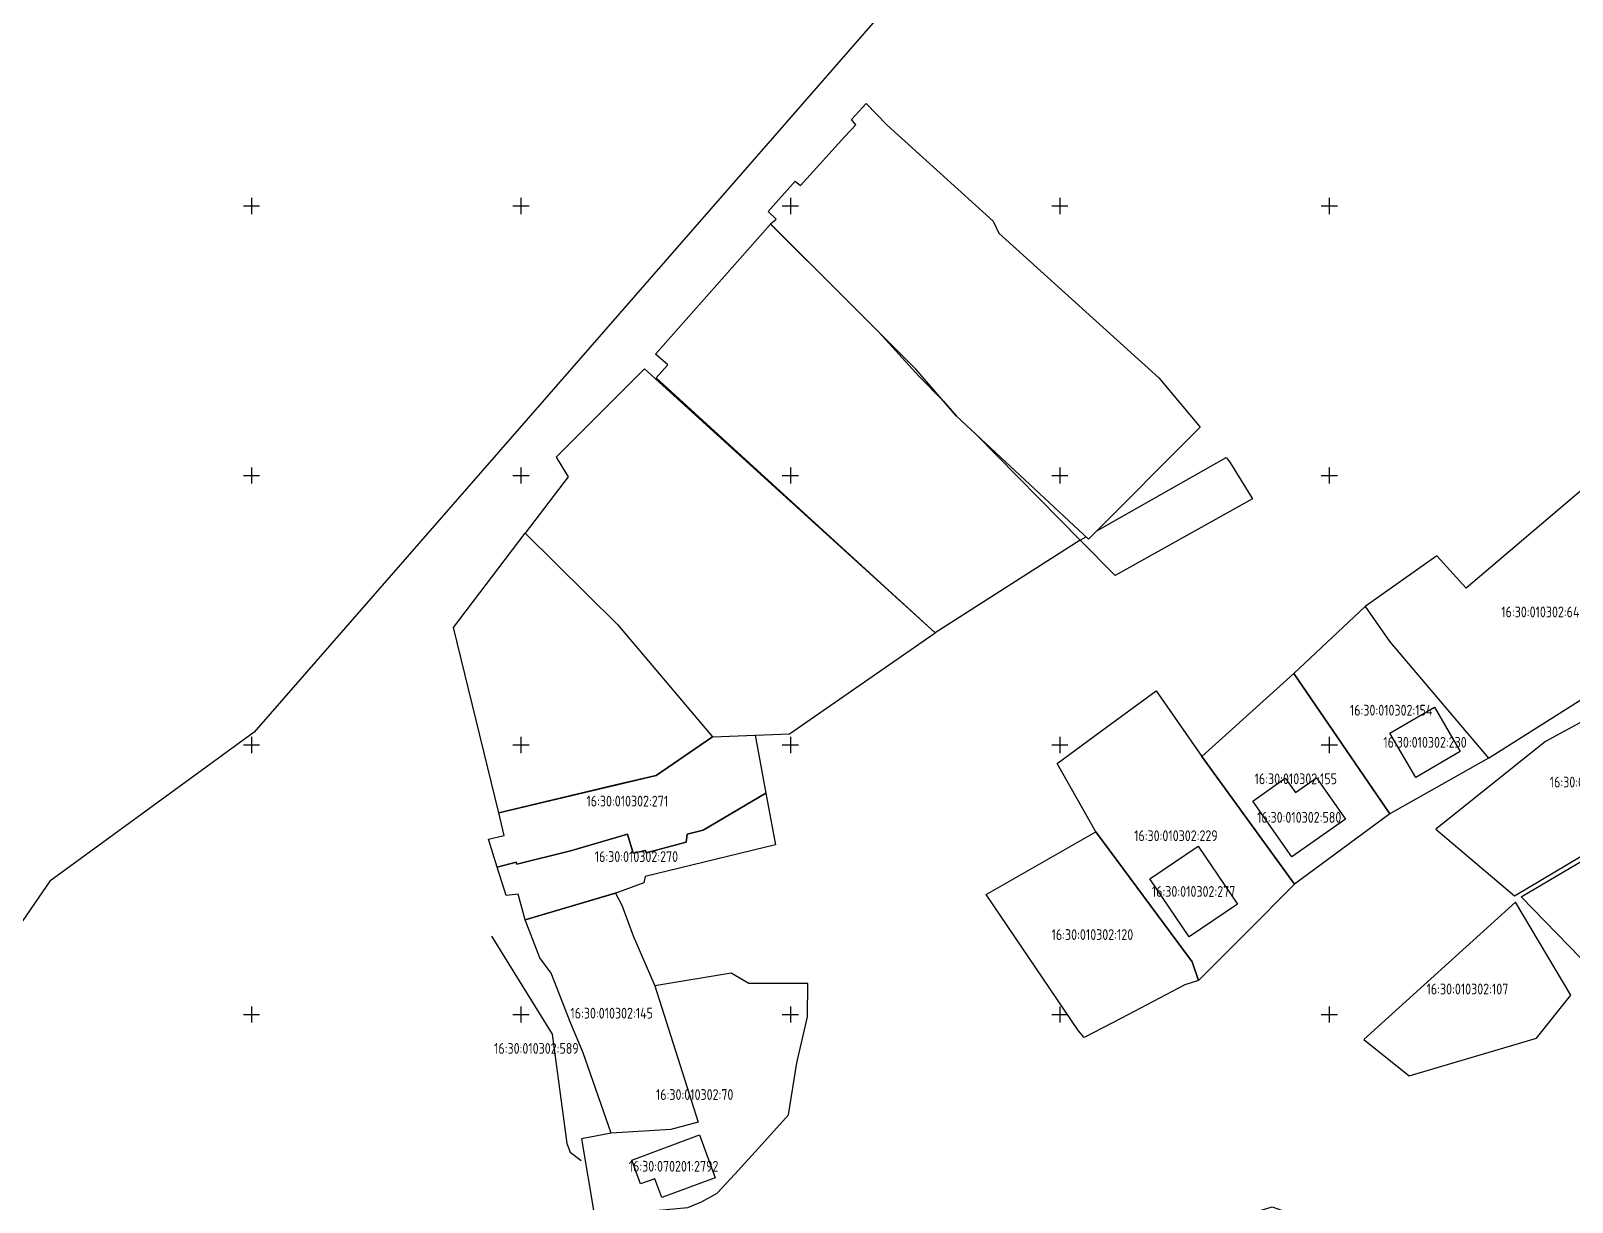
# Model space of a CAD drawing. Header units: metres. Extents: x 2284092 to 2335310, y 454860 to 483236.
# Drawn here: x 2284359 to 2284645.1, y 455365.2 to 455582.5 of the extents above; entities that cross this region are included whole.
import ezdxf
from ezdxf.enums import TextEntityAlignment as Align

# ---------------------------------------------------------------- set-up
doc = ezdxf.new("R2010")
doc.units = ezdxf.units.M
doc.linetypes.add('ЛИНИЯ_1.5-1.5', pattern=[3, 1.5, -1.5])
for name, color, linetype in [('0 @ 0.5', 7, 'Continuous'), ('b', 7, 'Continuous'), ('D', 1, 'Continuous'), ('LABELS', 254, 'Continuous'), ('P', 94, 'Continuous'), ('T', 7, 'Continuous')]:
    doc.layers.add(name, color=color, linetype=linetype)
doc.styles.get("Standard").update_dxf_attribs({"font": 'eskdu.shx'})

# ---------------------------------------------------------------- blocks, each defined once
blk = doc.blocks.new('Крест сетки')
at = {"color": 72, "linetype": 'Continuous'}
for p, q in [((-3, 0), (3, 0)), ((0, 3), (0, -3))]:
    blk.add_line(p, q, dxfattribs=at)

msp = doc.modelspace()

# ---------------------------------------------------------------- linework, layer by layer
at = {"layer": 'b', "linetype": 'Continuous'}
msp.add_lwpolyline([(2284400.46, 455452.39), (2284362.59, 455424.7), (2284292.45, 455322.69), (2284378.23, 455332.83), (2284465.8, 455326.3), (2284589.4, 455364.3), (2284647.1, 455343.8), (2284731.2, 455423), (2284803.4, 455418.7), (2284841.5, 455421.2), (2285132.4, 455641.7), (2285249.4, 455625.3), (2285143.47, 455740.54), (2285079.3, 455808.6), (2285088.13, 455821.89), (2285062.82, 455841.71), (2284892, 456015.6)], close=True, dxfattribs=at)
at = {"layer": 'D', "linetype": 'Continuous'}
for points in [[(2284619.5, 455457.03), (2284624.31, 455448.8), (2284616.04, 455443.97), (2284611.23, 455452.2)], [(2284597.64, 455443.92), (2284603.04, 455436.22), (2284593.04, 455429.22), (2284585.79, 455439.6), (2284591.84, 455443.84), (2284593.71, 455441.17)], [(2284566.7, 455425.14), (2284575.67, 455431.22), (2284582.94, 455420.49), (2284573.97, 455414.41)], [(2284470.56, 455372.99), (2284483.14, 455377.64), (2284486.06, 455369.72), (2284476.11, 455366.05), (2284474.82, 455369.52), (2284472.2, 455368.55)]]:
    msp.add_lwpolyline(points, close=True, dxfattribs=at)
at = {"layer": 'P', "linetype": 'Continuous'}
for points in [[(2284517.95, 455565.01), (2284537.63, 455547.19), (2284538.66, 455544.97), (2284568.38, 455518.09), (2284576.07, 455508.98), (2284555.33, 455488.18), (2284530.85, 455511), (2284523.27, 455519.71), (2284510.21, 455532.75), (2284496.31, 455546.67), (2284497.37, 455547.58), (2284495.85, 455548.99), (2284500.87, 455554.62), (2284501.89, 455553.81), (2284510.13, 455562.89), (2284512.13, 455565.06), (2284511.35, 455566.07), (2284514.05, 455569.02)], [(2284496.33, 455546.65), (2284510.21, 455532.75), (2284516.45, 455526.52), (2284523.85, 455518.44), (2284528.44, 455513.77), (2284530.85, 455511), (2284534.55, 455507.55), (2284553.79, 455487.97), (2284526.88, 455470.79), (2284475.11, 455518.14), (2284477.24, 455520.52), (2284474.99, 455522.5)], [(2284472.91, 455519.81), (2284456.54, 455503.37), (2284458.76, 455499.72), (2284450.79, 455489.29), (2284467.91, 455472.34), (2284485.55, 455451.48), (2284499.85, 455452.08), (2284526.88, 455470.79)], [(2284553.79, 455487.97), (2284554.89, 455488.59), (2284555.33, 455488.18), (2284556.85, 455489.71), (2284580.84, 455503.32), (2284581.54, 455502.49), (2284585.76, 455495.65), (2284560.24, 455481.41)], [(2284651.72, 455501.81), (2284648.41, 455498.62), (2284625.38, 455479.1), (2284619.95, 455485.07), (2284606.64, 455475.67), (2284611.25, 455469.13), (2284629.55, 455447.55), (2284655.31, 455463.84), (2284659.94, 455468.68), (2284666.09, 455474.28), (2284671.72, 455479.4)], [(2284450.79, 455489.29), (2284467.91, 455472.34), (2284485.55, 455451.48), (2284475.07, 455444.35), (2284467.62, 455442.58), (2284445.87, 455437.42), (2284437.47, 455471.78)], [(2284593.43, 455463.23), (2284606.64, 455475.67), (2284611.25, 455469.13), (2284629.55, 455447.55), (2284611.24, 455437.23)], [(2284576.34, 455447.85), (2284593.43, 455463.23), (2284611.24, 455437.23), (2284593.57, 455424.2)], [(2284670.9, 455443.72), (2284671.79, 455444.26), (2284669.4, 455455.08), (2284677.26, 455456.3), (2284676.02, 455464.24), (2284664.79, 455464.08), (2284640.14, 455450.63), (2284619.79, 455434.39), (2284634.4, 455421.99)], [(2284549.5, 455446.56), (2284558.68, 455453.29), (2284567.87, 455460.02), (2284576.34, 455447.85), (2284593.57, 455424.2), (2284584.57, 455415.17), (2284575.75, 455406.31), (2284574.56, 455409.75), (2284556.7, 455433.91)], [(2284445.87, 455437.42), (2284475.07, 455444.35), (2284485.55, 455451.48), (2284493.44, 455451.81), (2284495.46, 455441.05), (2284483.83, 455434.19), (2284480.85, 455433.46), (2284480.67, 455431.95), (2284473.23, 455429.96), (2284473.08, 455430.41), (2284470.8, 455429.95), (2284469.78, 455433.44), (2284459.44, 455430.44), (2284458.67, 455430.24), (2284449.21, 455427.86), (2284449.1, 455428.24), (2284445.6, 455427.34), (2284443.99, 455432.54), (2284446.86, 455433.22)], [(2284653.21, 455403.77), (2284635.6, 455421.85), (2284653.73, 455432.51), (2284671.42, 455443.1), (2284677.88, 455446.71), (2284687.32, 455430.84)], [(2284445.6, 455427.34), (2284449.1, 455428.24), (2284449.21, 455427.86), (2284458.67, 455430.24), (2284459.44, 455430.44), (2284469.78, 455433.44), (2284470.8, 455429.95), (2284473.08, 455430.41), (2284473.23, 455429.96), (2284480.67, 455431.95), (2284480.85, 455433.46), (2284483.83, 455434.19), (2284495.46, 455441.05), (2284497.25, 455431.46), (2284473.02, 455425.62), (2284472.82, 455424.43), (2284468.11, 455422.71), (2284450.79, 455417.54), (2284449.45, 455422.33), (2284447.23, 455422.05)], [(2284574.56, 455409.75), (2284575.75, 455406.31), (2284573.18, 455405.5), (2284561.47, 455399.32), (2284554.5, 455395.72), (2284553.45, 455396.97), (2284536.32, 455422.27), (2284556.7, 455433.91)], [(2284466.73, 455377.96), (2284461.55, 455392.9), (2284459.28, 455398.32), (2284455.58, 455407.67), (2284453.49, 455410.53), (2284450.79, 455417.54), (2284467.51, 455422.53), (2284468.72, 455420.26), (2284470.84, 455414.59), (2284474.82, 455405.33), (2284482.86, 455380.01), (2284477.8, 455378.66)], [(2284634.58, 455420.81), (2284606.44, 455395.35), (2284614.8, 455388.64), (2284638.45, 455395.61), (2284644.84, 455403.55)], [(2284503.17, 455399.57), (2284503.23, 455405.73), (2284492.28, 455405.76), (2284489.03, 455407.69), (2284474.82, 455405.33), (2284482.86, 455380.01), (2284477.8, 455378.66), (2284466.73, 455377.96), (2284461.22, 455376.94), (2284463.64, 455362.58), (2284480.98, 455364.17), (2284483.51, 455365.26), (2284486.41, 455366.83), (2284489.68, 455370.4), (2284494.71, 455375.85), (2284499.67, 455381.37), (2284501.18, 455391)]]:
    msp.add_lwpolyline(points, close=True, dxfattribs=at)
at = {"layer": 'T', "linetype": 'Continuous'}
msp.add_lwpolyline([(2284444.55, 455414.5), (2284455.79, 455396.34), (2284458.48, 455376.04), (2284459.12, 455374.44), (2284461.17, 455372.9)], dxfattribs=at)

# ---------------------------------------------------------------- block references
at = {"layer": '0 @ 0.5', "linetype": 'ЛИНИЯ_1.5-1.5', "xscale": 0.5, "yscale": 0.5, "zscale": 0.5}
for p in [(2284400, 455550), (2284450, 455550), (2284500, 455550), (2284550, 455550), (2284600, 455550), (2284400, 455500), (2284450, 455500), (2284500, 455500), (2284550, 455500), (2284600, 455500), (2284400, 455450), (2284450, 455450), (2284500, 455450), (2284550, 455450), (2284600, 455450), (2284400, 455400), (2284450, 455400), (2284500, 455400), (2284550, 455400), (2284600, 455400)]:
    msp.add_blockref('Крест сетки', p, dxfattribs=at)

# ---------------------------------------------------------------- texts
at = {"layer": 'LABELS', "color": 0}
for s, p in [('16:30:010302:64', (2284639.18, 455474.68)), ('16:30:010302:154', (2284611.49, 455456.45)), ('16:30:010302:230', (2284617.77, 455450.5)), ('16:30:010302:155', (2284593.79, 455443.72)), ('16:30:010302:106', (2284648.52, 455443.11)), ('16:30:010302:271', (2284469.73, 455439.58)), ('16:30:010302:580', (2284594.42, 455436.57)), ('16:30:010302:229', (2284571.54, 455433.16)), ('16:30:010302:270', (2284471.42, 455429.29)), ('16:30:010302:277', (2284574.82, 455422.82)), ('16:30:010302:120', (2284556.04, 455414.82)), ('16:30:010302:107', (2284625.64, 455404.72)), ('16:30:010302:145', (2284466.83, 455400.24)), ('16:30:010302:589', (2284452.86, 455393.7)), ('16:30:010302:70', (2284482.23, 455385.14)), ('16:30:070201:2792', (2284478.31, 455371.84))]:
    msp.add_text(s, height=2, dxfattribs=at).set_placement(p, align=Align.MIDDLE_CENTER)

doc.saveas('drawing.dxf')
